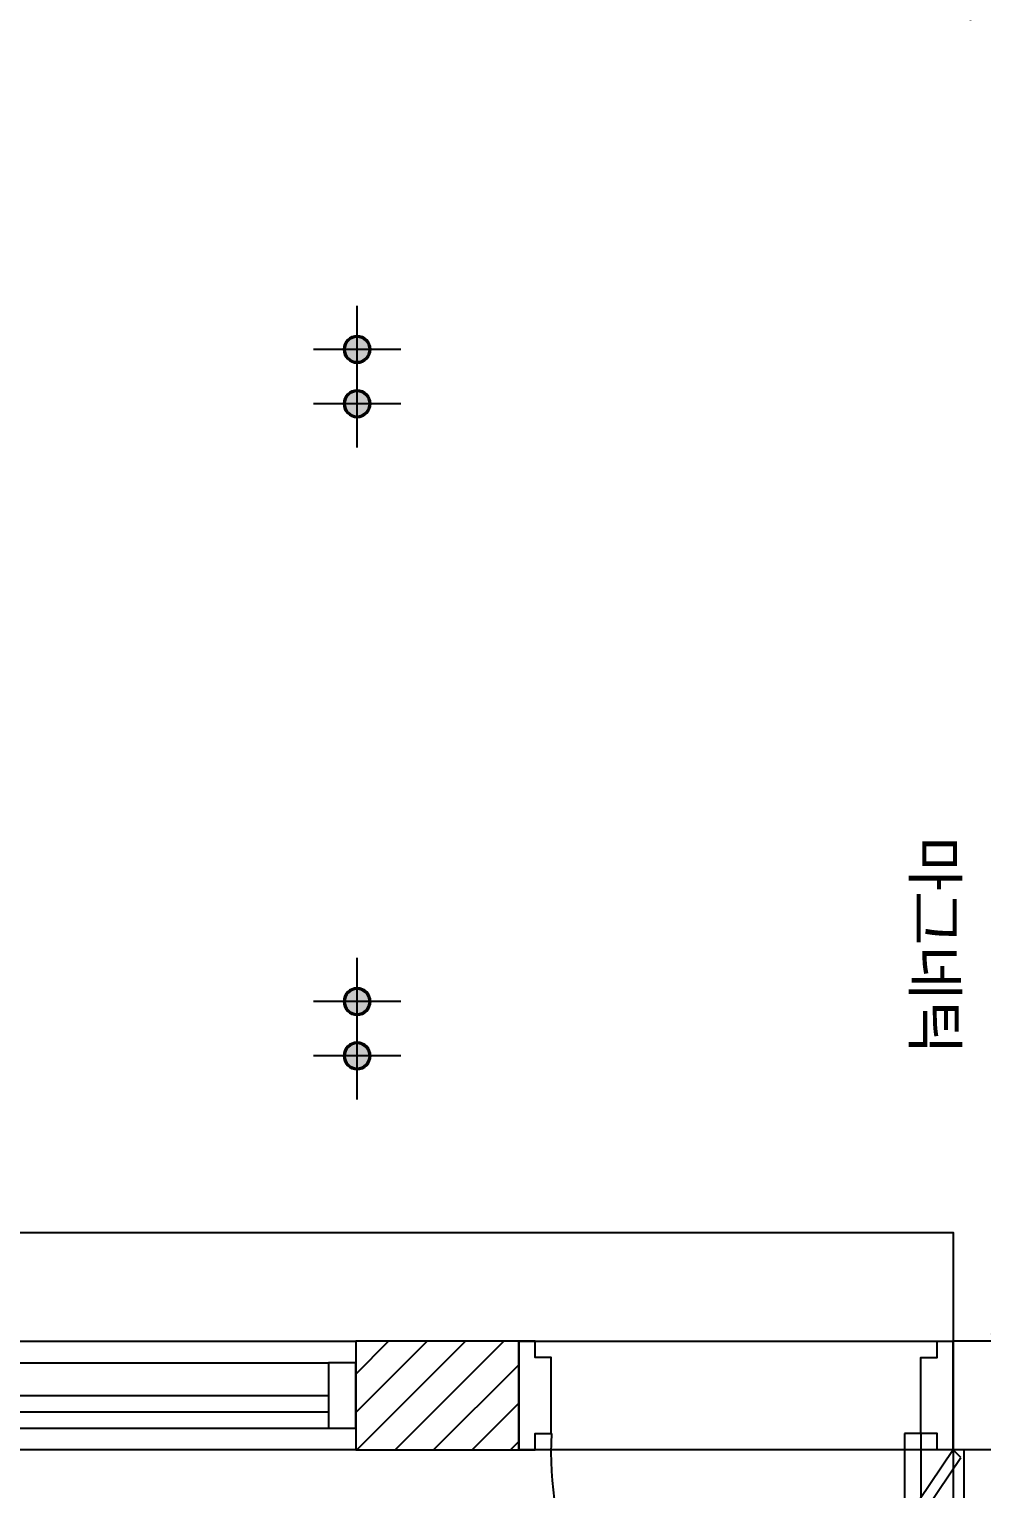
# Model space of a CAD drawing. Header units: millimetres. Extents: x 145965 to 228269, y 99354 to 115204.
# Drawn here: x 202747 to 204500, y 102618 to 105304 of the extents above; entities that cross this region are included whole.
import ezdxf

# ---------------------------------------------------------------- set-up
doc = ezdxf.new("R2010")
doc.units = ezdxf.units.MM
doc.header["$LTSCALE"] = 50
doc.linetypes.add('HID', pattern=[2.5, 1.5, -1])
for name, color, linetype in [('03-WAL NEW', 3, 'Continuous'), ('06-FUR', 6, 'Continuous'), ('07-DIM WAL', 5, 'Continuous'), ('3.기호.계단선', 30, 'Continuous'), ('C-WIN', 4, 'Continuous'), ('RC-LIGHT', 7, 'Continuous'), ('벽1', 2, 'Continuous'), ('창호', 4, 'Continuous'), ('틀', 8, 'Continuous')]:
    doc.layers.add(name, color=color, linetype=linetype)
doc.styles.add('HY 울릉도 L', font='')
doc.styles.add('코레일둥고', font='Korail_Round_Gothic_Medium.ttf')
doc.styles.get('HY 울릉도 L').set_extended_font_data('HY울릉도L')
doc.dimstyles.new('30', dxfattribs={"dimscale": 30, "dimtxt": 2, "dimasz": 1, "dimexe": 1, "dimexo": 1, "dimgap": 1, "dimtad": 1, "dimdec": 0, "dimrnd": 0.05, "dimdsep": 46, "dimlunit": 6, "dimtxsty": 'HY 울릉도 L', "dimblk": 'ARCHTICK', "dimcen": 2.5, "dimdle": 1, "dimclrd": 133, "dimclre": 133, "dimclrt": 30, "dimadec": 0, "dimazin": 0, "dimtfac": 1, "dimtdec": 0, "dimtix": 1, "dimtmove": 2, "dimatfit": 3, "dimldrblk": 'ARCHTICK', "dimfxl": 1, "dimlwd": -1, "dimlwe": -1, "dimarcsym": 0})

# ---------------------------------------------------------------- blocks, each defined once
blk = doc.blocks.new('vidaisejh')
at = {"layer": '벽1'}
for p, q in [((162327.9, 62682.3), (161447.9, 62682.3)), ((161447.9, 62482.3), (161447.9, 62682.3)), ((162327.9, 62482.3), (161447.9, 62482.3))]:
    blk.add_line(p, q, dxfattribs=at)
at = {"layer": '틀'}
blk.add_line((161447.9, 62682.3), (161447.9, 62482.3), dxfattribs=at)
blk = doc.blocks.new('VJSWJDEH')
at = {"layer": '03-WAL NEW'}
h = blk.add_hatch(dxfattribs=at)
h.set_pattern_fill('_USER', color=256, scale=50, angle=45, pattern_type=0)
h.set_pattern_definition([(45, (191703.953, 108155.51), (-35.35534, 35.35534), [])])
h.paths.add_polyline_path([(203347.9, 102689.4), (203647.9, 102689.4), (203647.9, 102889.4), (203347.9, 102889.4)])
blk.add_lwpolyline([(203347.9, 102689.4), (203647.9, 102689.4), (203647.9, 102889.4), (203347.9, 102889.4)], close=True, dxfattribs=at)
at = {"layer": '06-FUR', "color": 8}
for points in [[(204462, 102675.3), (204447.9, 102689.4), (204158, 102259.5), (204172.1, 102245.4)], [(204447.9, 101589.4), (204467.9, 101589.4), (204467.9, 102689.4), (204447.9, 102689.4)]]:
    blk.add_lwpolyline(points, close=True, dxfattribs=at)
at = {"layer": 'C-WIN', "color": 8}
for p, q in [((201497.9, 102849.4), (203297.9, 102849.4)), ((201497.9, 102789.4), (203297.9, 102789.4)), ((201497.9, 102729.4), (203297.9, 102729.4))]:
    blk.add_line(p, q, dxfattribs=at)
for points in [[(201447.9, 102889.4), (203347.9, 102889.4), (203347.9, 102689.4), (201447.9, 102689.4), (201447.9, 102889.4)], [(202367.9, 102789.4), (202367.9, 102759.4), (203297.9, 102759.4)]]:
    blk.add_lwpolyline(points, dxfattribs=at)
blk.add_lwpolyline([(203297.9, 102849.4), (203297.9, 102729.4), (203347.9, 102729.4), (203347.9, 102849.4)], close=True, dxfattribs=at)
at = {"layer": '창호', "color": 8}
blk.add_arc((204385.5, 102687.7), 678.3, 177.3211, 270.2061, dxfattribs=at)
at = {"layer": '틀', "color": 8}
for p, q in [((203647.9, 102889.4), (204447.9, 102889.4)), ((204357.9, 102719.4), (204357.9, 102010)), ((204387.9, 102719.4), (204357.9, 102719.4)), ((204387.9, 102719.4), (204387.9, 102009.4)), ((204447.9, 102689.4), (203647.9, 102689.4))]:
    blk.add_line(p, q, dxfattribs=at)
for points in [[(203647.9, 102689.4), (203677.9, 102689.4), (203677.9, 102719.4), (203707.9, 102719.4), (203707.9, 102859.4), (203677.9, 102859.4), (203677.9, 102889.4), (203647.9, 102889.4), (203647.9, 102689.4)], [(204447.9, 102689.4), (204417.9, 102689.4), (204417.9, 102719.4), (204387.9, 102719.4), (204387.9, 102859.4), (204417.9, 102859.4), (204417.9, 102889.4), (204447.9, 102889.4), (204447.9, 102689.4)]]:
    blk.add_lwpolyline(points, dxfattribs=at)
blk.add_blockref('vidaisejh', (43000, 40207.2))
blk = doc.blocks.new('_ArchTick')
at = {"color": 0, "linetype": 'ByBlock', "const_width": 0.15}
blk.add_lwpolyline([(-0.5, -0.5), (0.5, 0.5)], dxfattribs=at)
blk = doc.blocks.new('*D919')
at = {"layer": '07-DIM WAL', "color": 133}
for p, q in [((204532.9, 102859.4), (204532.9, 107969.4)), ((204502.9, 107939.4), (204502.9, 107939.4)), ((204502.9, 102889.4), (204502.9, 102889.4))]:
    blk.add_line(p, q, dxfattribs=at)
at = {"layer": 'Defpoints', "color": 0}
for p in [(204532.9, 107939.4), (204532.9, 107939.4), (204532.9, 102889.4)]:
    blk.add_point(p, dxfattribs=at)
at = {"layer": '07-DIM WAL', "color": 133, "xscale": 30, "yscale": 30, "zscale": 30}
for p, rotation in [((204532.9, 107939.4), 90), ((204532.9, 102889.4), 270)]:
    blk.add_blockref('_ArchTick', p, dxfattribs=dict(at, rotation=rotation))
at = {"layer": '07-DIM WAL', "color": 30, "insert": (204467, 105414.4), "char_height": 60, "attachment_point": 5, "rotation": 90, "style": 'HY 울릉도 L'}
blk.add_mtext('5,050', dxfattribs=at)
blk = doc.blocks.new('1')
at = {"linetype": 'Continuous'}
h = blk.add_hatch(color=4, dxfattribs=at)
h.dxf.hatch_style = 1
edge = h.paths.add_edge_path()
edge.add_arc((11539653.5, -14273503.8), 37.5, 0, 360)
at = {"color": 1, "linetype": 'Continuous'}
for p, q in [((11539653.5, -14273637.1), (11539653.5, -14273370.5)), ((11539520.2, -14273503.8), (11539786.8, -14273503.8))]:
    blk.add_line(p, q, dxfattribs=at)
at = {"color": 4, "linetype": 'Continuous'}
for radius in [41.5, 37.5]:
    blk.add_circle((11539653.5, -14273503.8), radius, dxfattribs=at)

msp = doc.modelspace()

# ---------------------------------------------------------------- linework, layer by layer
at = {"layer": 'RC-LIGHT'}
msp.add_lwpolyline([(201447.9, 102889.4), (201447.9, 103089.4), (204447.9, 103089.4), (204447.9, 102889.4)], dxfattribs=at)

# ---------------------------------------------------------------- block references
msp.add_blockref('VJSWJDEH', (0, 0), dxfattribs=at)
at = {"layer": 'RC-LIGHT', "xscale": -0.6024096385271789, "yscale": 0.6024096385271789, "zscale": 0.6024096385271789, "rotation": 359.9999999999996}
for p in [(7154948.9, 8703210.7), (7154948.9, 8703110.7), (7154948.9, 8702010.7), (7154948.9, 8701910.7)]:
    msp.add_blockref('1', p, dxfattribs=at)

# ---------------------------------------------------------------- texts
at = {"layer": '3.기호.계단선', "linetype": 'HID', "style": '코레일둥고'}
msp.add_text('마그네틱', height=80, rotation=270, dxfattribs=at).set_placement((204374.5, 103818.4))

# ---------------------------------------------------------------- dimensions: what is measured, and where the dimension line sits
at = {"layer": '07-DIM WAL'}
dim = msp.add_linear_dim(base=(204532.9, 107939.4), p1=(204532.9, 102889.4), p2=(204532.9, 107939.4), angle=90, dimstyle='30', dxfattribs=at)
dim.commit()
dim.dimension.update_dxf_attribs({"geometry": '*D919', "text_midpoint": (204467, 105414.4)})

doc.saveas('drawing.dxf')
